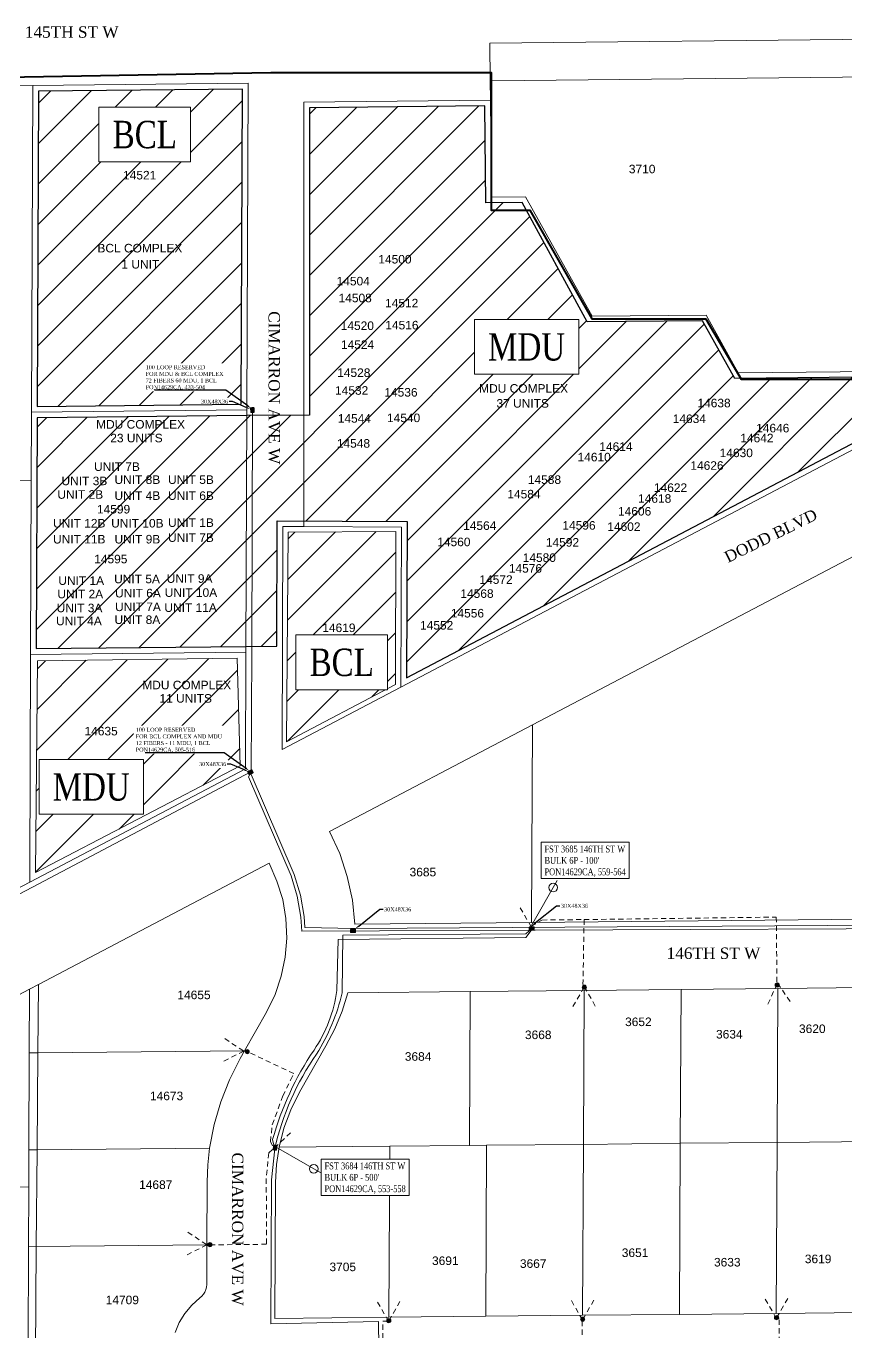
# Model space of a CAD drawing. Header units: feet. Extents: x 865220 to 5696323, y -2240498 to 1923703.
# Drawn here: x 2847759 to 2848478, y 962111 to 963256 of the extents above; entities that cross this region are included whole.
import ezdxf
from ezdxf import colors
from ezdxf.entities.mleader import LeaderData, LeaderLine
from ezdxf.enums import TextEntityAlignment as Align
from ezdxf.lldxf.tags import DXFTag
from ezdxf.math import Vec2, Vec3

# ---------------------------------------------------------------- set-up
doc = ezdxf.new("R2010")
doc.units = ezdxf.units.FT
doc.header["$LTSCALE"] = 0.015
doc.header["$MEASUREMENT"] = 0
doc.linetypes.add('DASHED', pattern=[5, 3, -2])
for name, color, linetype in [('144C', 112, '144C'), ('432A', 112, '432A'), ('48E', 112, '48E'), ('Dakota County Addresses', 7, 'Continuous'), ('Dakota County Parcels', 7, 'Continuous'), ('DETAIL', 7, 'Continuous'), ('DROP BURIED', 7, 'DASHED'), ('NOTES', 7, 'Continuous'), ('STREET NAME', 7, 'Continuous'), ('TAIL', 1, 'MST'), ('TELEPHONE STRUCT-PROP', 6, 'Continuous'), ('TERMINALS', 7, 'Continuous')]:
    doc.layers.add(name, color=color, linetype=linetype)
doc.layers.add('RUNNING LINE (UNDERGROUND)', color=10, linetype='Continuous', lineweight=40)
doc.layers.add('WORK BOUNDARY', color=110, linetype='Continuous', lineweight=40)
doc.styles.add('Dimensions 100', font='arial.ttf')
doc.styles.add('Line', font='txt.shx', dxfattribs={"height": 3})
doc.styles.add('SIMPLEX', font='times.ttf', dxfattribs={"width": 0.8})
doc.styles.get("Standard").update_dxf_attribs({"font": 'times.ttf'})
doc.styles.add('Utilities', font='arial.ttf', dxfattribs={"height": 2.5})
tags = doc.linetypes.add('144C', pattern='A,80,-5,["144C",Line,S=1.5,R=0,X=0,Y=-1.5],-24', length=109).pattern_tags.tags
tags[6] = DXFTag(74, 10)
tags = doc.linetypes.add('432A', pattern='A,80,-5,["432A",Line,S=1.5,R=0,X=0,Y=-1.5],-24', length=109).pattern_tags.tags
tags[6] = DXFTag(74, 10)
tags = doc.linetypes.add('48E', pattern='A,80,-5,["48E",Line,S=1.5,R=0,X=0,Y=-1.5],-20', length=105).pattern_tags.tags
tags[6] = DXFTag(74, 10)
tags = doc.linetypes.add('MST', pattern='A,5,-5,5,-5,["TAIL",Line,S=1.5,R=0,X=0,Y=-1.5],-20', length=40).pattern_tags.tags
tags[10] = DXFTag(74, 10)

# ---------------------------------------------------------------- blocks, each defined once
blk = doc.blocks.new('ACMAP_ANN_TEMPLATE_Dakota County Addresses')
at = {"layer": 'Dakota County Addresses', "style": 'Dimensions 100'}
blk.add_attdef('DakotaCountyAddress', text='', height=50, dxfattribs=at).set_placement((0, 0), align=Align.CENTER)
blk = doc.blocks.new('NEW HH')
at = {"ltscale": 40, "true_color": 0xffffff}
h = blk.add_hatch(color=7, dxfattribs=at)
h.dxf.hatch_style = 1
h.paths.add_polyline_path([(-0.061, -0.031, 0.414214), (-0.046, -0.046), (0.046, -0.046, 0.414214), (0.061, -0.031), (0.061, 0.031, 0.414214), (0.046, 0.046), (-0.046, 0.046, 0.414214), (-0.061, 0.031)])
at = {"layer": 'RUNNING LINE (UNDERGROUND)', "color": 6, "lineweight": 0, "const_width": 0.005, "flags": 128}
blk.add_lwpolyline([(-0.061, 0.031), (-0.061, -0.031, 0.414214), (-0.046, -0.046), (0.046, -0.046, 0.414214), (0.061, -0.031), (0.061, 0.031, 0.414214), (0.046, 0.046), (-0.046, 0.046, 0.414214)], format="xyb", close=True, dxfattribs=at)
at = {"layer": 'TELEPHONE STRUCT-PROP', "color": 18, "true_color": 0x000000, "style": 'Utilities'}
blk.add_text('HH', height=0.05, dxfattribs=at).set_placement((0, 0), align=Align.MIDDLE_CENTER)
blk = doc.blocks.new('Proposed FlowerPot')
at = {"lineweight": 5, "ltscale": 100, "true_color": 0xffffff}
h = blk.add_hatch(color=7, dxfattribs=at)
h.dxf.hatch_style = 1
h.paths.add_polyline_path([(-0.06, 0, 0.414214), (0, -0.06, 0.414214), (0.06, 0, 0.414214), (0, 0.06, 0.414214)])
at = {"lineweight": 5, "ltscale": 100}
blk.add_circle((0, 0), 0.0604, dxfattribs=at)
at = {"layer": 'RUNNING LINE (UNDERGROUND)', "color": 6, "lineweight": 5, "const_width": 0.00907, "flags": 128}
blk.add_lwpolyline([(-0.06, 0, -0.414214), (0, 0.06, -0.414214), (0.06, 0, -0.414214), (0, -0.06, -0.414214), (-0.06, 0)], format="xyb", dxfattribs=at)
at = {"color": 18, "linetype": 'ByBlock', "lineweight": 5, "ltscale": 100, "true_color": 0x000000, "style": 'Dimensions 100'}
blk.add_text('F', height=0.0744, dxfattribs=at).set_placement((-0.029, -0.037))
blk = doc.blocks.new('TERMINAL')
at = {"lineweight": 5, "ltscale": 0.5, "flags": 128}
blk.add_lwpolyline([(-0.1, -0.6), (-0.1, 44.8)], dxfattribs=at)
at = {"lineweight": 5, "ltscale": 0.5}
blk.add_circle((-0.1, 37.6), 3.83, dxfattribs=at)

msp = doc.modelspace()

# ---------------------------------------------------------------- hatches: boundary and pattern name
at = {"layer": 'NOTES', "ltscale": 50}
h = msp.add_hatch(dxfattribs=at)
h.set_pattern_fill('ANSI31', color=5, scale=200)
h.paths.add_polyline_path([(2846894.1, 962064.8), (2846526.1, 961872), (2846532.1, 962302.9), (2846834.9, 962306.6), (2846834.9, 962176.2)])
h.paths.add_polyline_path([(2847768.4, 962922.6), (2847947.3, 962924.5), (2847948.3, 963200.9), (2847769.4, 963199.1)])
h.paths.add_polyline_path([(2847986.9, 962628.6), (2848082.6, 962678.6), (2848082.9, 962813), (2847988.5, 962812.2)])
h = msp.add_hatch(dxfattribs=at)
h.set_pattern_fill('ANSI31', color=30, scale=200)
h.paths.add_polyline_path([(2846532.8, 962637.6), (2846853.6, 962639.9), (2846857.2, 963171.3), (2846539.6, 963167.8)])
h.paths.add_polyline_path([(2846534.2, 962623.9), (2846530.3, 962318.6), (2846847.5, 962320.8), (2846852.2, 962627)])
h.paths.add_polyline_path([(2846869.9, 963169.4), (2846864.7, 962667.7), (2846884.2, 962668.2), (2847157.4, 962581.8), (2847274.9, 962581.8), (2847344.4, 962609.2), (2847510, 962697.7), (2847512.1, 962848.3), (2847317.9, 962847.8), (2847318.4, 963177.3)])
h.paths.add_polyline_path([(2847943.9, 962701.8), (2847768.6, 962699.4), (2847766.9, 962513.8), (2847946.3, 962607.4)])
h.paths.add_polyline_path([(2847767.5, 962710.2), (2847951.5, 962712), (2847978.5, 962712.3), (2847978.9, 962822.3), (2848092.9, 962821.8), (2848092.4, 962684.7), (2848573.9, 962937.5), (2848573.9, 962949.1), (2848380.3, 962947.1), (2848352.2, 962997.6), (2848250.8, 962996.6), (2848193.9, 963101.4), (2848161.9, 963101.1), (2848161, 963186.1), (2848007.3, 963184.5), (2848007.3, 962914.8), (2847952.3, 962914.5), (2847768.3, 962912.6)])

# ---------------------------------------------------------------- linework, layer by layer
at = {"layer": '144C', "lineweight": 5, "ltscale": 100, "flags": 128}
msp.add_lwpolyline([(2848553.8, 962467.9), (2848546.3, 962464.7), (2848000.4, 962462.4), (2847999.6, 962474.8), (2847996.4, 962493.2), (2847991, 962511.1), (2847953.8, 962597.8), (2847956.1, 962601.8), (2847956.5, 962707), (2847957.3, 962919.5)], dxfattribs=at)
at = {"layer": '432A', "lineweight": 5, "ltscale": 100, "flags": 128}
msp.add_lwpolyline([(2847443.3, 962333.1), (2847764.2, 962501), (2847955.3, 962601.9), (2847993.8, 962512.1), (2847999.3, 962493.9), (2848002.6, 962475.2), (2848003, 962465.7), (2848046.8, 962464.9), (2848553.8, 962467.9)], dxfattribs=at)
at = {"layer": '48E', "lineweight": 5, "ltscale": 100, "flags": 128}
msp.add_lwpolyline([(2848202.2, 962464.7), (2848196.9, 962460.1), (2848036.6, 962458.8), (2848035.9, 962408.4, -0.082661), (2848013.5, 962354.7, 0.099598), (2847976.8, 962271.6), (2847973.8, 962244.4), (2847973.4, 962118), (2848067.9, 962120.3), (2848068.4, 962074), (2848071.5, 962068.8), (2848158.5, 962069.7), (2848245.5, 962070.6), (2848332.5, 962071.4), (2848419.4, 962072.3)], format="xyb", dxfattribs=at)
at = {"layer": 'Dakota County Parcels', "lineweight": 5}
for p, q in [((2848165.5, 963241.1), (2848580.4, 963245.4)), ((2848165.8, 963208.1), (2848165.5, 963241.1)), ((2847764.4, 963204), (2847953.4, 963206)), ((2847952.3, 962919.5), (2847953.4, 963206)), ((2848165.8, 963208.1), (2848195.8, 963208.5)), ((2848166, 963191.2), (2848165.8, 963208.1)), ((2848195.8, 963208.5), (2848580.2, 963212.4)), ((2847764.4, 963204), (2847324.4, 963199.5)), ((2847763.3, 962917.6), (2847764.4, 963204)), ((2848002.2, 962817.2), (2848002.3, 963189.5)), ((2848002.3, 963189.5), (2848166, 963191.2)), ((2848166.8, 963106.2), (2848166, 963191.2)), ((2848166.8, 963106.2), (2848196.8, 963106.5)), ((2848196.8, 963106.5), (2848255.2, 963001.6)), ((2848255.2, 963001.6), (2848355.2, 963002.6)), ((2848355.2, 963002.6), (2848383.3, 962952.1)), ((2848383.3, 962952.1), (2848578.9, 962954.1)), ((2848087.4, 962676.4), (2848578.8, 962934.4)), ((2847763.3, 962917.6), (2847952.3, 962919.5)), ((2847763.3, 962917.6), (2847763.1, 962857.5)), ((2847719.1, 962857.1), (2847763.1, 962857.5)), ((2847763.1, 962857.5), (2847762.5, 962705.1)), ((2848202.9, 962643.3), (2848555.8, 962828.6)), ((2847983.2, 962621.7), (2847983.9, 962817.2)), ((2847983.9, 962817.2), (2848002.2, 962817.2)), ((2848002.2, 962817.2), (2848087.9, 962816.8)), ((2848087.4, 962676.4), (2848087.9, 962816.8)), ((2847762.5, 962705.1), (2847761.8, 962513.5)), ((2847951.5, 962707), (2847762.5, 962705.1)), ((2847983.2, 962621.7), (2848087.4, 962676.4)), ((2848024.9, 962549.8), (2848202.9, 962643.3)), ((2848202.1, 962470.1), (2848202.9, 962643.3)), ((2847769.3, 962415.6), (2847971.8, 962522)), ((2847761.8, 962505.4), (2847761.8, 962513.5)), ((2847690.7, 962374.4), (2847761.5, 962411.5)), ((2847761.3, 962355.7), (2847761.5, 962411.5)), ((2847761.5, 962411.5), (2847769.3, 962415.6)), ((2847768.8, 962355.7), (2847769.3, 962415.6)), ((2848147.6, 962274.6), (2848148.3, 962409.5)), ((2848247.6, 962275.5), (2848248.3, 962410.5)), ((2848332.6, 962276.4), (2848333.2, 962411.4)), ((2848417.5, 962277.2), (2848418.2, 962412.2)), ((2847761, 962270.7), (2847761.3, 962355.7)), ((2847768.8, 962355.7), (2847761.3, 962355.7)), ((2847768.2, 962270.8), (2847768.8, 962355.7)), ((2847768.8, 962355.7), (2847950.2, 962357.6)), ((2847760.9, 962238.3), (2847761, 962270.7)), ((2847768.2, 962270.8), (2847761, 962270.7)), ((2847767.5, 962185.8), (2847768.2, 962270.8)), ((2847768.2, 962270.8), (2847919.6, 962272.3)), ((2847980.5, 962272.9), (2848077.6, 962273.9)), ((2848076.9, 962123.9), (2848077.6, 962273.9)), ((2848077.6, 962273.9), (2848147.6, 962274.6)), ((2848147.6, 962274.6), (2848162.6, 962274.7)), ((2848161.8, 962124.7), (2848162.6, 962274.7)), ((2848162.6, 962274.7), (2848247.6, 962275.5)), ((2848246.8, 962125.6), (2848247.6, 962275.5)), ((2848247.6, 962275.5), (2848332.6, 962276.4)), ((2848331.8, 962126.4), (2848332.6, 962276.4)), ((2848332.6, 962276.4), (2848417.5, 962277.2)), ((2848416.8, 962127.3), (2848417.5, 962277.2)), ((2848417.5, 962277.2), (2848502.5, 962278.1)), ((2847700.8, 962237.7), (2847760.9, 962238.3)), ((2847760.9, 962238.3), (2847760.7, 962185.7)), ((2847767.5, 962185.8), (2847917.2, 962187.3)), ((2847760.7, 962185.7), (2847760.3, 962098.4)), ((2847767.5, 962185.8), (2847760.7, 962185.7)), ((2847766.8, 962090.8), (2847767.5, 962185.8)), ((2847976.9, 962122.9), (2848076.9, 962123.9)), ((2848076.9, 962123.9), (2848161.8, 962124.7)), ((2848161.8, 962124.7), (2848246.8, 962125.6)), ((2848246.8, 962125.6), (2848331.8, 962126.4)), ((2848331.8, 962126.4), (2848416.8, 962127.3)), ((2848416.8, 962127.3), (2848493, 962128))]:
    msp.add_line(p, q, dxfattribs=at)
for points in [[(2847951.2, 962604.8), (2847951.5, 962707), (2847952.3, 962919.5)], [(2847951.2, 962604.8), (2847761.8, 962505.4), (2847445.7, 962339.3)], [(2848047.1, 962468.5), (2848044.9, 962489.6), (2848040.4, 962510.4), (2848033.7, 962530.5), (2848024.9, 962549.8)], [(2847971.8, 962522), (2847978.7, 962506.4), (2847983.7, 962490.2), (2847986.6, 962473.4), (2847987.3, 962456.4), (2847986, 962439.5), (2847982.5, 962422.9), (2847977, 962406.8), (2847969.5, 962391.5), (2847950.2, 962357.6), (2847946.4, 962350.8), (2847936.9, 962332.2), (2847929.3, 962312.8), (2847923.5, 962292.8), (2847919.6, 962272.3), (2847918, 962257.5), (2847917.5, 962242.7), (2847917.2, 962187.3), (2847917, 962152.7), (2847916.8, 962150.4), (2847916.3, 962148.2), (2847915.4, 962146), (2847914.2, 962144.1), (2847912.7, 962142.3), (2847911, 962140.8), (2847903.9, 962134.6), (2847897.8, 962127.3), (2847893, 962119.3), (2847889.5, 962110.5)], [(2848047.1, 962468.5), (2848202.1, 962470.1), (2848494.4, 962473), (2848554.1, 962474.5)], [(2847976.9, 962122.9), (2847977.5, 962242.4), (2847978.3, 962257.7), (2847980.5, 962272.9), (2847984.8, 962289.6), (2847990.8, 962305.7), (2847998.5, 962321.2), (2848021.7, 962361.8), (2848029.4, 962376.8), (2848035.8, 962392.4), (2848040.8, 962408.5)], [(2848040.8, 962408.5), (2848148.3, 962409.5), (2848248.3, 962410.5), (2848333.2, 962411.4), (2848418.2, 962412.2), (2848495, 962413), (2848503.2, 962413.1), (2848513.2, 962413.3)]]:
    msp.add_lwpolyline(points, dxfattribs=at)
at = {"layer": 'DROP BURIED', "lineweight": 5, "ltscale": 100}
for points in [[(2848201.8, 962466.1), (2848191.8, 962483.4)], [(2848248.2, 962472.6), (2848416.8, 962474.8), (2848417.4, 962417.2)], [(2848202, 962466.7), (2848211.2, 962472.2), (2848248.2, 962472.6), (2848247.1, 962412.6)], [(2848409.4, 962398.5), (2848417.8, 962416.7), (2848429.3, 962400.3)], [(2848238.3, 962396.3), (2848248.3, 962413.7), (2848258.3, 962396.3)], [(2847932.9, 962368.2), (2847949.6, 962357.2), (2847931.7, 962348.3)], [(2847974.9, 962274.1), (2847972.9, 962278), (2847974.6, 962292.7), (2847983.8, 962317.9), (2847990.6, 962331.8), (2847993.4, 962337.6), (2847952.6, 962356.8)], [(2847976.4, 962272.3), (2847991, 962286)], [(2847974.9, 962270.9), (2847971.4, 962268), (2847969.3, 962245.4), (2847969.5, 962187.9), (2847920, 962187.3)], [(2847900.5, 962198.4), (2847917.2, 962187.4), (2847899.4, 962178.4)], [(2848086.6, 962137.7), (2848076.6, 962120.3), (2848066.6, 962137.7)], [(2848256.8, 962138.9), (2848246.8, 962121.6), (2848236.8, 962138.9)], [(2848426.8, 962140.3), (2848416.8, 962122.9), (2848406.8, 962140.3)], [(2848071.5, 962067.9), (2848071.5, 962120.6), (2848077.5, 962120.6)], [(2848246.6, 962071.1), (2848246.6, 962121.8)], [(2848419.4, 962072.2), (2848419.4, 962123.2), (2848417.3, 962123.2)]]:
    msp.add_lwpolyline(points, dxfattribs=at)
at = {"layer": 'NOTES', "color": 5, "lineweight": 5, "ltscale": 50, "flags": 128}
msp.add_lwpolyline([(2847986.9, 962628.6), (2848082.6, 962678.6), (2848082.9, 962813), (2847988.5, 962812.2), (2847986.9, 962628.6)], dxfattribs=at)
at = {"layer": 'NOTES', "color": 30, "lineweight": 5, "ltscale": 50, "flags": 128}
msp.add_lwpolyline([(2847943.9, 962701.8), (2847768.6, 962699.4), (2847766.9, 962513.8), (2847946.3, 962607.4), (2847943.9, 962701.8)], dxfattribs=at)
at = {"layer": 'TAIL', "lineweight": 5, "ltscale": 40, "flags": 128}
msp.add_lwpolyline([(2847976.2, 962273.5), (2847974.9, 962279.7, -0.082056), (2848011.2, 962358.2, 0.11352), (2848031.3, 962410.5), (2848032.3, 962455.1), (2848197, 962456.9), (2848201.7, 962463.1)], format="xyb", dxfattribs=at)
at = {"layer": 'WORK BOUNDARY', "ltscale": 50, "flags": 128}
msp.add_lwpolyline([(2846510.2, 963189.8), (2847973.4, 963215.3), (2848166.7, 963215.3), (2848166.7, 963094.8), (2848200.5, 963094.8), (2848255, 962999.4), (2848355, 962999.4), (2848385.9, 962946.6), (2848569.9, 962946.6), (2848603, 962911.3), (2848946.6, 963111.7), (2848946.6, 962770.3), (2848898.3, 962669), (2848898.3, 962481.4), (2849079.4, 962481.4), (2849060.6, 961558.2), (2847761.1, 961558.2), (2847761.1, 960574.7), (2846501.1, 960562.3), (2846485.2, 960583.8), (2846498.7, 963168.7)], close=True, dxfattribs=at)

# ---------------------------------------------------------------- block references
at = {"lineweight": 5}
for p, xscale, yscale, zscale, rotation in [((2847957.1, 962919.4), 39.99999999999999, 39.99999999999999, 39.99999999999999, 91.92737653847465), ((2847955.4, 962601.8), 40, 40, 40, 26.59394701336565), ((2848045.4, 962462.7), 39.99999999999999, 39.99999999999999, 39.99999999999999, 179.5119886742129), ((2848202.2, 962464.7), 39.99999999999999, 39.99999999999999, 39.99999999999999, 359.8529460211172), ((2847977, 962272.6), 39.99999999999999, 39.99999999999999, 39.99999999999999, 261.4401259906563)]:
    msp.add_blockref('NEW HH', p, dxfattribs=dict(at, xscale=xscale, yscale=yscale, zscale=zscale, rotation=rotation))
at = {"lineweight": 5, "xscale": 30, "yscale": 30, "zscale": 30}
for p in [(2848417.6, 962415.2), (2848248.4, 962413.3), (2847952.6, 962356.8), (2847919.8, 962187.5), (2848076.8, 962120.9), (2848246.9, 962122.2), (2848417, 962123.5)]:
    msp.add_blockref('Proposed FlowerPot', p, dxfattribs=at)
at = {"layer": 'Dakota County Addresses', "lineweight": 5, "xscale": 0.15, "yscale": 0.15, "zscale": 0.15}
for p, values in [((2847858.2, 963121.6), {'DakotaCountyAddress': '14521'}), ((2848299.1, 963127), {'DakotaCountyAddress': '3710'}), ((2847858.4, 963057.6), {'DakotaCountyAddress': 'BCL COMPLEX'}), ((2847858.8, 963043.5), {'DakotaCountyAddress': '1 UNIT'}), ((2848082.2, 963047.9), {'DakotaCountyAddress': '14500'}), ((2848045.6, 963028.7), {'DakotaCountyAddress': '14504'}), ((2848047.3, 963013.9), {'DakotaCountyAddress': '14508'}), ((2848088.1, 963009.4), {'DakotaCountyAddress': '14512'}), ((2848049.2, 962989.6), {'DakotaCountyAddress': '14520'}), ((2848088.3, 962990.1), {'DakotaCountyAddress': '14516'}), ((2848049.4, 962973), {'DakotaCountyAddress': '14524'}), ((2848046.1, 962948.4), {'DakotaCountyAddress': '14528'}), ((2848044.2, 962932.8), {'DakotaCountyAddress': '14532'}), ((2848087.5, 962931.2), {'DakotaCountyAddress': '14536'}), ((2848195.1, 962934.6), {'DakotaCountyAddress': 'MDU COMPLEX'}), ((2848194.3, 962921.5), {'DakotaCountyAddress': '37 UNITS'}), ((2848362.2, 962921.8), {'DakotaCountyAddress': '14638'}), ((2847859, 962903.1), {'DakotaCountyAddress': 'MDU COMPLEX'}), ((2848046.6, 962908.3), {'DakotaCountyAddress': '14544'}), ((2848089.8, 962908.8), {'DakotaCountyAddress': '14540'}), ((2848340.5, 962908), {'DakotaCountyAddress': '14634'}), ((2847855.4, 962891.1), {'DakotaCountyAddress': '23 UNITS'}), ((2848399.8, 962891.1), {'DakotaCountyAddress': '14642'}), ((2848413.7, 962899.8), {'DakotaCountyAddress': '14646'}), ((2848045.8, 962886.4), {'DakotaCountyAddress': '14548'}), ((2848276.1, 962883.6), {'DakotaCountyAddress': '14614'}), ((2848381.7, 962878.1), {'DakotaCountyAddress': '14630'}), ((2848257, 962874.4), {'DakotaCountyAddress': '14610'}), ((2848356, 962867), {'DakotaCountyAddress': '14626'}), ((2847838.3, 962866), {'DakotaCountyAddress': 'UNIT 7B'}), ((2847856.2, 962854.6), {'DakotaCountyAddress': 'UNIT 8B'}), ((2848213.4, 962854.6), {'DakotaCountyAddress': '14588'}), ((2847809.7, 962853.5), {'DakotaCountyAddress': 'UNIT 3B'}), ((2847903.2, 962854.6), {'DakotaCountyAddress': 'UNIT 5B'}), ((2848324, 962847.6), {'DakotaCountyAddress': '14622'}), ((2847806.1, 962841.6), {'DakotaCountyAddress': 'UNIT 2B'}), ((2847856.2, 962840.6), {'DakotaCountyAddress': 'UNIT 4B'}), ((2847903.2, 962840.6), {'DakotaCountyAddress': 'UNIT 6B'}), ((2848195.4, 962841.9), {'DakotaCountyAddress': '14584'}), ((2848310.1, 962838.1), {'DakotaCountyAddress': '14618'}), ((2847835.3, 962828.7), {'DakotaCountyAddress': '14599'}), ((2848292.5, 962826.9), {'DakotaCountyAddress': '14606'}), ((2847805.2, 962816.4), {'DakotaCountyAddress': 'UNIT 12B'}), ((2847856.2, 962816.4), {'DakotaCountyAddress': 'UNIT 10B'}), ((2847903.2, 962816.9), {'DakotaCountyAddress': 'UNIT 1B'}), ((2848156.6, 962814.3), {'DakotaCountyAddress': '14564'}), ((2848243.7, 962814.5), {'DakotaCountyAddress': '14596'}), ((2848283.1, 962813.4), {'DakotaCountyAddress': '14602'}), ((2847805.2, 962802.4), {'DakotaCountyAddress': 'UNIT 11B'}), ((2847856.2, 962802.4), {'DakotaCountyAddress': 'UNIT 9B'}), ((2847903.2, 962803.8), {'DakotaCountyAddress': 'UNIT 7B'}), ((2848133.9, 962800), {'DakotaCountyAddress': '14560'}), ((2848229.2, 962799.6), {'DakotaCountyAddress': '14592'}), ((2848208.9, 962786.2), {'DakotaCountyAddress': '14580'}), ((2847832.9, 962785), {'DakotaCountyAddress': '14595'}), ((2848196.7, 962776.8), {'DakotaCountyAddress': '14576'}), ((2847806.9, 962766.1), {'DakotaCountyAddress': 'UNIT 1A'}), ((2847855.9, 962767.5), {'DakotaCountyAddress': 'UNIT 5A'}), ((2847902, 962767.9), {'DakotaCountyAddress': 'UNIT 9A'}), ((2848170.9, 962767), {'DakotaCountyAddress': '14572'}), ((2847806.1, 962754.3), {'DakotaCountyAddress': 'UNIT 2A'}), ((2847856.7, 962755.1), {'DakotaCountyAddress': 'UNIT 6A'}), ((2847903.2, 962755.6), {'DakotaCountyAddress': 'UNIT 10A'}), ((2848154.2, 962754.7), {'DakotaCountyAddress': '14568'}), ((2847805.4, 962742.1), {'DakotaCountyAddress': 'UNIT 3A'}), ((2847856.7, 962743.1), {'DakotaCountyAddress': 'UNIT 7A'}), ((2847902.9, 962742.4), {'DakotaCountyAddress': 'UNIT 11A'}), ((2847804.9, 962730.7), {'DakotaCountyAddress': 'UNIT 4A'}), ((2847856.2, 962731.8), {'DakotaCountyAddress': 'UNIT 8A'}), ((2848145.8, 962737.5), {'DakotaCountyAddress': '14556'}), ((2848033, 962724.7), {'DakotaCountyAddress': '14619'}), ((2848118.8, 962726.9), {'DakotaCountyAddress': '14552'}), ((2847899.5, 962674.5), {'DakotaCountyAddress': 'MDU COMPLEX'}), ((2847898.6, 962662.8), {'DakotaCountyAddress': '11 UNITS'}), ((2847824.4, 962634.1), {'DakotaCountyAddress': '14635'}), ((2848106.7, 962510.5), {'DakotaCountyAddress': '3685'}), ((2847905.9, 962402.8), {'DakotaCountyAddress': '14655'}), ((2848295.8, 962379.2), {'DakotaCountyAddress': '3652'}), ((2848207.9, 962367.8), {'DakotaCountyAddress': '3668'}), ((2848375.6, 962368.3), {'DakotaCountyAddress': '3634'}), ((2848448.4, 962373.1), {'DakotaCountyAddress': '3620'}), ((2848102.5, 962348.8), {'DakotaCountyAddress': '3684'}), ((2847881.8, 962314.2), {'DakotaCountyAddress': '14673'}), ((2847872.3, 962236.4), {'DakotaCountyAddress': '14687'}), ((2848126.4, 962169.7), {'DakotaCountyAddress': '3691'}), ((2848292.9, 962176.7), {'DakotaCountyAddress': '3651'}), ((2848373.8, 962168.4), {'DakotaCountyAddress': '3633'}), ((2848453.5, 962171.3), {'DakotaCountyAddress': '3619'}), ((2848036.4, 962164.3), {'DakotaCountyAddress': '3705'}), ((2848203.5, 962167.2), {'DakotaCountyAddress': '3667'}), ((2847843, 962135.3), {'DakotaCountyAddress': '14709'})]:
    msp.add_blockref('ACMAP_ANN_TEMPLATE_Dakota County Addresses', p, dxfattribs=at).add_auto_attribs(values)
at = {"layer": 'TERMINALS', "lineweight": 5, "ltscale": 0.5}
for p, rotation in [((2848202.3, 962468), 329.9999999999999), ((2847978.3, 962272.7), 239.9999999999999)]:
    msp.add_blockref('TERMINAL', p, dxfattribs=dict(at, rotation=rotation))

# ---------------------------------------------------------------- texts
at = {"layer": 'STREET NAME', "lineweight": 5, "ltscale": 40, "char_height": 10, "attachment_point": 1}
for s, insert in [('145TH ST W', (2847757.5, 963255.9)), ('146TH ST W', (2848320.6, 962448.1))]:
    msp.add_mtext(s, dxfattribs=dict(at, insert=insert))
for s, insert, rotation in [('CIMARRON AVE W', (2847981.3, 963006.1), 270), ('DODD BLVD', (2848370, 962794.2), 26.1165), ('CIMARRON AVE W', (2847949.2, 962268.3), 270)]:
    msp.add_mtext(s, dxfattribs=dict(at, insert=insert, rotation=rotation))

# ---------------------------------------------------------------- next in the draw order: texts
at = {"layer": 'NOTES', "color": 5, "lineweight": 5, "ltscale": 0.5, "insert": (2847834.5, 963173), "char_height": 24, "attachment_point": 1, "style": 'SIMPLEX', "bg_fill": 19, "box_fill_scale": 1.5, "bg_fill_color": 256, "bg_fill_transparency": 0}
msp.add_mtext('BCL', dxfattribs=at)
at = {"layer": 'TERMINALS', "lineweight": 5, "ltscale": 0.5, "char_height": 6, "attachment_point": 1, "style": 'SIMPLEX', "bg_fill": 19, "box_fill_scale": 1.5, "bg_fill_color": 256, "bg_fill_transparency": 0}
for s, insert in [("FST 3685 146TH ST W\\PBULK 6P - 100'\\PPON14629CA, 559-564", (2848213.4, 962537.5)), ("FST 3684 146TH ST W\\PBULK 6P - 500'\\PPON14629CA, 553-558", (2848020.4, 962259.6))]:
    msp.add_mtext(s, dxfattribs=dict(at, insert=insert))

# ---------------------------------------------------------------- next in the draw order: leaders
at = {"layer": 'DETAIL', "lineweight": 5, "ltscale": 5}
ml = msp.add_multileader_mtext('Standard', dxfattribs=at)
ml.set_content('30X48X36', color=256)
ml.set_leader_properties()
ml.build(insert=Vec2(0, 0))
ml.multileader.update_dxf_attribs({"has_text_frame": 1, "text_left_attachment_type": 2, "text_right_attachment_type": 2, "dogleg_length": 3})
ctx = ml.context
ctx.base_point, ctx.char_height, ctx.landing_gap_size, ctx.plane_origin = Vec3(2847911.1, 962926.8), 3.5, 1.5, Vec3(2847979.7, 962953.1)
ctx.left_attachment, ctx.right_attachment, ctx.text_align_type = 2, 2, 1
notes = []
notes.append((ctx, [(0, (1, 1, 0), (2847939.6, 962926.8), (-1, 0), 3, [(0, [(2847955.4, 962920.2)], 0, [])])]))
ctx.mtext.insert, ctx.mtext.alignment, ctx.mtext.flow_direction = Vec3(2847923.9, 962928.6), 2, 5
ctx.mtext.has_bg_fill, ctx.mtext.bg_color, ctx.mtext.bg_scale_factor, ctx.mtext.bg_transparency, ctx.mtext.use_window_bg_color = 1, -1027028792, 1.5, 0, 1
ml = msp.add_multileader_mtext('Standard', dxfattribs=at)
ml.set_content('30X48X36', color=256)
ml.set_leader_properties()
ml.build(insert=Vec2(0, 0))
ml.multileader.update_dxf_attribs({"has_text_frame": 1, "text_left_attachment_type": 2, "text_right_attachment_type": 2, "dogleg_length": 3})
ctx = ml.context
ctx.base_point, ctx.char_height, ctx.landing_gap_size, ctx.plane_origin = Vec3(2847909.5, 962608.9), 3.5, 1.5, Vec3(2847978.1, 962635.2)
ctx.left_attachment, ctx.right_attachment, ctx.text_align_type = 2, 2, 1
notes.append((ctx, [(0, (1, 1, 0), (2847938.1, 962608.9), (-1, 0), 3, [(0, [(2847953.9, 962602.2)], 0, [])])]))
ctx.mtext.insert, ctx.mtext.alignment, ctx.mtext.flow_direction = Vec3(2847922.3, 962610.7), 2, 5
ctx.mtext.has_bg_fill, ctx.mtext.bg_color, ctx.mtext.bg_scale_factor, ctx.mtext.bg_transparency, ctx.mtext.use_window_bg_color = 1, -1027028792, 1.5, 0, 1
ml = msp.add_multileader_mtext('Standard', dxfattribs=at)
ml.set_content('30X48X36', color=256)
ml.set_leader_properties()
ml.build(insert=Vec2(0, 0))
ml.multileader.update_dxf_attribs({"has_text_frame": 1, "text_left_attachment_type": 2, "text_right_attachment_type": 2, "dogleg_length": 3})
ctx = ml.context
ctx.base_point, ctx.char_height, ctx.landing_gap_size, ctx.plane_origin = Vec3(2848071.8, 962481.6), 3.5, 1.5, Vec3(2848119.3, 962498)
ctx.left_attachment, ctx.right_attachment, ctx.text_align_type = 2, 2, 1
notes.append((ctx, [(1, (1, 1, 0), (2848068.8, 962481.6), (1, 0), 3, [(0, [(2848047.3, 962464.4)], 0, [])])]))
ctx.mtext.insert, ctx.mtext.alignment, ctx.mtext.flow_direction = Vec3(2848084.6, 962483.3), 2, 5
ctx.mtext.has_bg_fill, ctx.mtext.bg_color, ctx.mtext.bg_scale_factor, ctx.mtext.bg_transparency, ctx.mtext.use_window_bg_color = 1, -1027028792, 1.5, 0, 1
ml = msp.add_multileader_mtext('Standard', dxfattribs=at)
ml.set_content('30X48X36', color=256)
ml.set_leader_properties()
ml.build(insert=Vec2(0, 0))
ml.multileader.update_dxf_attribs({"has_text_frame": 1, "text_left_attachment_type": 2, "text_right_attachment_type": 2, "dogleg_length": 3})
ctx = ml.context
ctx.base_point, ctx.char_height, ctx.landing_gap_size, ctx.plane_origin = Vec3(2848226.9, 962484.6), 3.5, 1.5, Vec3(2848274.4, 962501.1)
ctx.left_attachment, ctx.right_attachment, ctx.text_align_type = 2, 2, 1
notes.append((ctx, [(1, (1, 1, 0), (2848223.9, 962484.6), (1, 0), 3, [(0, [(2848202.4, 962467.4)], 0, [])])]))
ctx.mtext.insert, ctx.mtext.alignment, ctx.mtext.flow_direction = Vec3(2848239.7, 962486.4), 2, 5
ctx.mtext.has_bg_fill, ctx.mtext.bg_color, ctx.mtext.bg_scale_factor, ctx.mtext.bg_transparency, ctx.mtext.use_window_bg_color = 1, -1027028792, 1.5, 0, 1
for ctx, leaders in notes:
    for number, flags, end, landing, length, lines in leaders:
        leader = LeaderData()
        leader.index, (leader.has_last_leader_line, leader.has_dogleg_vector, leader.attachment_direction) = number, flags
        leader.last_leader_point, leader.dogleg_vector, leader.dogleg_length = Vec3(end), Vec3(landing), length
        for number, points, colour, breaks in lines:
            line = LeaderLine()
            line.index, line.vertices, line.color, line.breaks = number, Vec3.list(points), colors.encode_raw_color(colour), breaks
            leader.lines.append(line)
        ctx.leaders.append(leader)

# ---------------------------------------------------------------- next in the draw order: leaders
ml = msp.add_multileader_mtext('Standard', dxfattribs=at)
ml.set_content('100 LOOP RESERVED\\PFOR MDU & BCL COMPLEX\\P72 FIBERS 60 MDU, 1 BCL\\PPON14629CA, 433-504', color=256)
ml.set_leader_properties()
ml.build(insert=Vec2(0, 0))
ml.multileader.update_dxf_attribs({"text_left_attachment_type": 5, "text_right_attachment_type": 5, "dogleg_length": 3})
ctx = ml.context
ctx.base_point, ctx.char_height, ctx.landing_gap_size, ctx.plane_origin = Vec3(2847862, 962936.9), 3.5, 1.5, Vec3(2847980.6, 962953.7)
ctx.left_attachment, ctx.right_attachment = 5, 5
notes = []
notes.append((ctx, [(0, (1, 1, 0), (2847933.9, 962936.9), (-1, 0), 3, [(0, [(2847956.3, 962920.7)], 0, [])])]))
ctx.mtext.insert, ctx.mtext.flow_direction = Vec3(2847863.5, 962958.7), 5
ctx.mtext.has_bg_fill, ctx.mtext.bg_color, ctx.mtext.bg_scale_factor, ctx.mtext.bg_transparency, ctx.mtext.use_window_bg_color = 1, -1027028792, 1.5, 0, 1
ml = msp.add_multileader_mtext('Standard', dxfattribs=at)
ml.set_content('100 LOOP RESERVED\\PFOR BCL COMPLEX AND MDU\\P12 FIBERS - 11 MDU, 1 BCL\\PPON14629CA, 505-516', color=256)
ml.set_leader_properties()
ml.build(insert=Vec2(0, 0))
ml.multileader.update_dxf_attribs({"text_left_attachment_type": 5, "text_right_attachment_type": 5, "dogleg_length": 3})
ctx = ml.context
ctx.base_point, ctx.char_height, ctx.landing_gap_size, ctx.plane_origin = Vec3(2847853.3, 962618.9), 3.5, 1.5, Vec3(2847979.1, 962635.8)
ctx.left_attachment, ctx.right_attachment = 5, 5
notes.append((ctx, [(0, (1, 1, 0), (2847932.4, 962618.9), (-1, 0), 3, [(0, [(2847954.8, 962602.8)], 0, [])])]))
ctx.mtext.insert, ctx.mtext.flow_direction = Vec3(2847854.8, 962640.8), 5
ctx.mtext.has_bg_fill, ctx.mtext.bg_color, ctx.mtext.bg_scale_factor, ctx.mtext.bg_transparency, ctx.mtext.use_window_bg_color = 1, -1027028792, 1.5, 0, 1
for ctx, leaders in notes:
    for number, flags, end, landing, length, lines in leaders:
        leader = LeaderData()
        leader.index, (leader.has_last_leader_line, leader.has_dogleg_vector, leader.attachment_direction) = number, flags
        leader.last_leader_point, leader.dogleg_vector, leader.dogleg_length = Vec3(end), Vec3(landing), length
        for number, points, colour, breaks in lines:
            line = LeaderLine()
            line.index, line.vertices, line.color, line.breaks = number, Vec3.list(points), colors.encode_raw_color(colour), breaks
            leader.lines.append(line)
        ctx.leaders.append(leader)

# ---------------------------------------------------------------- next in the draw order: linework, layer by layer
at = {"layer": 'NOTES', "color": 5, "ltscale": 50, "flags": 128}
msp.add_lwpolyline([(2847768.4, 962922.6), (2847947.3, 962924.5), (2847948.3, 963200.9), (2847769.4, 963199.1)], close=True, dxfattribs=at)
at = {"layer": 'NOTES', "color": 30, "ltscale": 50, "flags": 128}
msp.add_lwpolyline([(2847767.5, 962710.2), (2847951.5, 962712), (2847978.5, 962712.3), (2847978.9, 962822.3), (2848092.9, 962821.8), (2848092.4, 962684.7), (2848573.9, 962937.5), (2848573.9, 962949.1), (2848380.3, 962947.1), (2848352.2, 962997.6), (2848250.8, 962996.6), (2848193.9, 963101.4), (2848161.9, 963101.1), (2848161, 963186.1), (2848007.3, 963184.5), (2848007.3, 962914.8), (2847952.3, 962914.5), (2847768.3, 962912.6)], close=True, dxfattribs=at)

# ---------------------------------------------------------------- next in the draw order: texts
at = {"layer": 'NOTES', "color": 30, "lineweight": 5, "ltscale": 0.5, "insert": (2847781.9, 962600.9), "char_height": 24, "attachment_point": 1, "style": 'SIMPLEX', "bg_fill": 19, "box_fill_scale": 1.5, "bg_fill_color": 256, "bg_fill_transparency": 0}
msp.add_mtext('MDU', dxfattribs=at)

# ---------------------------------------------------------------- next in the draw order: texts
at = {"layer": 'NOTES', "color": 30, "lineweight": 5, "ltscale": 0.5, "insert": (2848163.9, 962986.8), "char_height": 24, "attachment_point": 1, "style": 'SIMPLEX', "bg_fill": 19, "box_fill_scale": 1.5, "bg_fill_color": 256, "bg_fill_transparency": 0}
msp.add_mtext('MDU', dxfattribs=at)
at = {"layer": 'NOTES', "color": 5, "lineweight": 5, "ltscale": 0.5, "insert": (2848007.3, 962710.2), "char_height": 24, "attachment_point": 1, "style": 'SIMPLEX', "bg_fill": 19, "box_fill_scale": 1.5, "bg_fill_color": 256, "bg_fill_transparency": 0}
msp.add_mtext('BCL', dxfattribs=at)

doc.saveas('drawing.dxf')
